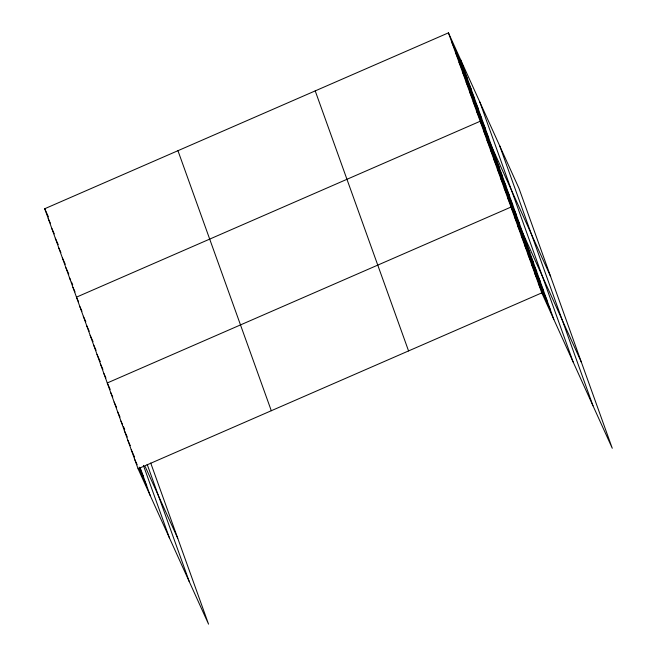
<?xml version="1.0" encoding="UTF-8"?>
<svg xmlns="http://www.w3.org/2000/svg" width="657" height="657" viewBox="0 0 657 657"><rect width="100%" height="100%" fill="white"/><g stroke="black" fill="none" stroke-linecap="round" stroke-linejoin="round"><path stroke-width="0.99" d="M150.716 463.013L208.556 624.15L138.069 468.769L44.733 208.737L448.444 32.85L518.931 188.231L612.267 448.263L541.787 292.882L448.444 32.85M138.069 468.769L541.787 292.882M451.975 42.672L464.023 69.248M455.498 52.494L467.554 79.07M459.021 62.316L471.077 88.892M462.553 72.147L474.6 98.714M466.076 81.969L478.132 108.536M469.607 91.791L481.655 118.359M473.13 101.613L485.186 128.189M476.654 111.435L488.709 138.011M550.665 276.638L480.185 121.258L76.467 297.153L78.544 301.735M483.601 130.792L495.657 157.368M487.026 140.327L499.082 166.903M490.451 149.862L502.498 176.437M493.875 159.396L505.923 185.972M497.292 168.931L509.347 195.507M500.716 178.466L512.772 205.041M504.141 188.001L516.188 214.576M507.565 197.535L519.613 224.111M581.47 362.45L510.982 207.07L107.272 382.965L110.179 389.379M514.406 216.605L526.462 243.18M517.831 226.139L529.879 252.715M521.247 235.674L533.303 262.25M524.672 245.209L536.728 271.784M528.097 254.744L540.153 281.319M531.521 264.278L543.569 290.846M534.938 273.813L546.994 300.38M538.362 283.348L550.418 309.915M44.733 208.737L48.47 216.991M48.257 218.567L50.334 223.142M51.788 228.39L54.276 233.884M55.311 238.212L58.218 244.626M58.834 248.034L60.912 252.617M62.366 257.856L65.273 264.27M65.889 267.678L68.796 274.092M69.412 277.509L70.66 280.252M71.49 282.083L72.738 284.834M72.943 287.331L75.021 291.913M79.891 306.688L81.969 311.27M83.316 316.222L85.804 321.716M86.732 325.757L89.229 331.251M90.157 335.292L93.064 341.706M93.581 344.826L96.07 350.321M97.006 354.361L100.324 361.687M100.422 363.896L102.919 369.39M103.847 373.431L105.925 378.013M145.23 466.634L177.751 538.338M110.688 392.5L112.766 397.074M114.113 402.035L116.609 407.529M117.537 411.569L120.034 417.064M120.962 421.104L122.621 424.767M123.45 426.598L124.699 429.349M124.378 430.639L127.294 437.053M127.803 440.174L130.3 445.668M131.228 449.708L134.554 457.034M139.12 467.111L143.283 476.276M134.652 459.243L137.141 464.737M138.808 468.4L146.7 485.81M499.649 145.723L592.984 405.755M479.782 101.925L573.118 361.958M460.5 59.417L553.843 319.45M315.22 90.896L408.564 350.928M177.957 150.699L271.3 410.732M147.176 464.368L189.273 581.642M143.398 465.386L169.407 537.853M140.196 467.694L150.125 495.345"/></g></svg>
